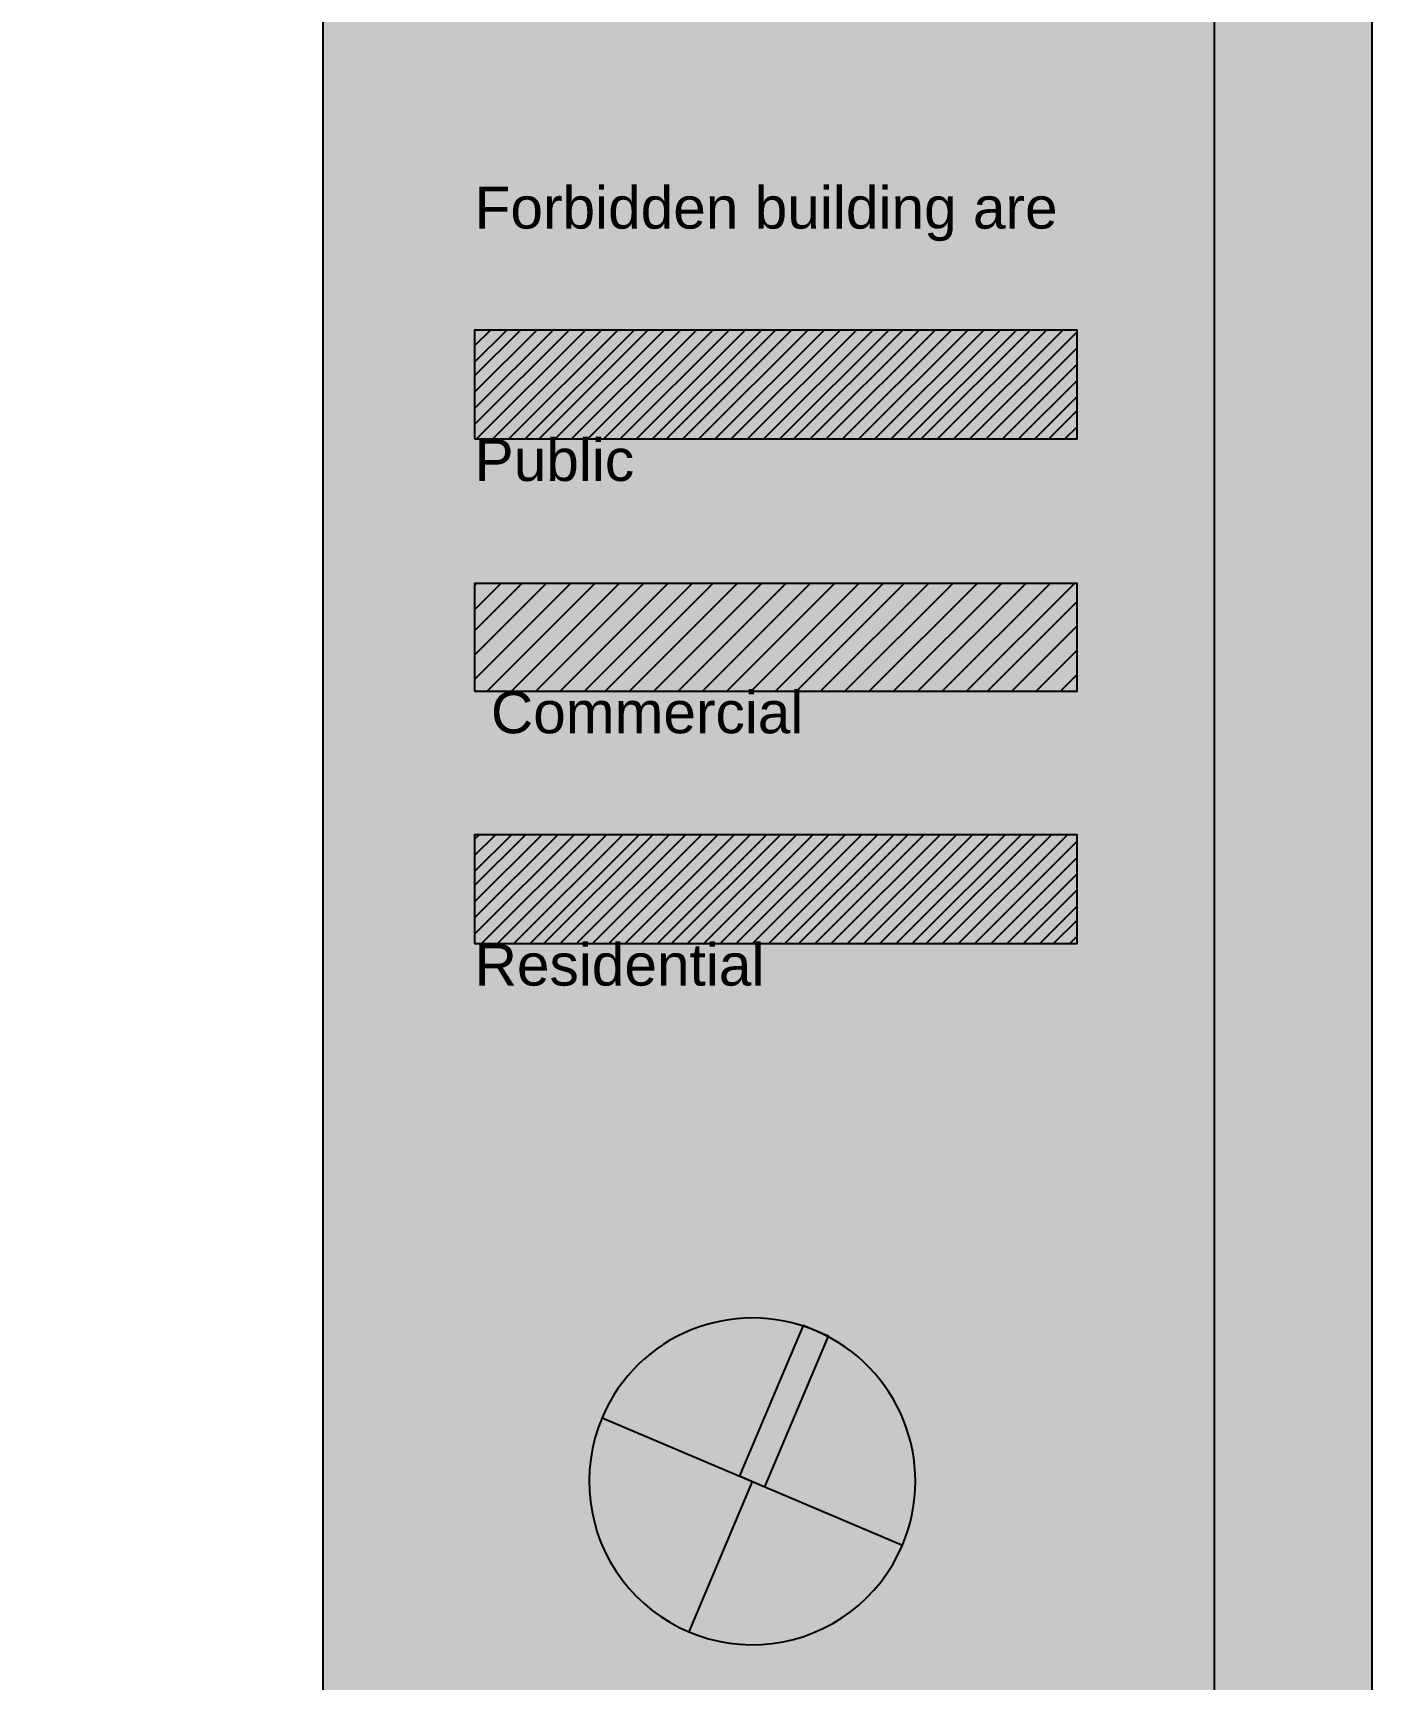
# Model space of a CAD drawing. Header units: metres. Extents: x 183920 to 188551, y 20757 to 23715.
# Drawn here: x 184543.1 to 184617.4, y 20828.3 to 20919.7 of the extents above; entities that cross this region are included whole.
import ezdxf

# ---------------------------------------------------------------- set-up
doc = ezdxf.new("R2010")
doc.units = ezdxf.units.M
for name, pattern in [('Commercial', [0]), ('Light Grey Page Line', [0]), ('Page Lines', [0]), ('Public', [0]), ('Residential', [0]), ('Style Grey Hatch  Line', [0])]:
    doc.linetypes.add(name, pattern=pattern)
doc.layers.add('Imported blocks_1', color=7, linetype='Continuous', true_color=0xc57dd9)
doc.layers.add('Title blocks & Legend', color=7, linetype='Continuous', true_color=0xf890f8)
doc.styles.add('Style_5', font='', dxfattribs={"height": 4.2})
doc.styles.get('Style_5').set_extended_font_data('arial')
pattern_1 = [(45, (0, 0), (-3.535533905932737, 3.535533905932738), []), (45, (0.8999999999999999, 0), (-3.535533905932737, 3.535533905932738), []), (45, (1.8, 0), (-3.535533905932737, 3.535533905932738), []), (45, (2.7, 0), (-3.535533905932737, 3.535533905932738), []), (45, (3.6, 0), (-3.535533905932737, 3.535533905932738), []), (45, (4.5, 0), (-3.535533905932737, 3.535533905932738), []), (45, (5.4, 0), (-3.535533905932737, 3.535533905932738), []), (45, (6.3, 0), (-3.535533905932737, 3.535533905932738), [])]

# ---------------------------------------------------------------- blocks, each defined once
blk = doc.blocks.new('ScaledText_17')
at = {"layer": 'Title blocks & Legend', "insert": (185691.7441220085, 20079.06975461499), "char_height": 4.2, "width": 68.46538461538461, "attachment_point": 1, "style": 'Style_5'}
blk.add_mtext('Forbidden building are', dxfattribs=at)
blk = doc.blocks.new('ScaledText_22')
at = {"layer": 'Title blocks & Legend', "insert": (185691.7441220084, 20079.06975461499), "char_height": 4.2, "width": 100.959999763976, "attachment_point": 1, "style": 'Style_5'}
blk.add_mtext('Residential', dxfattribs=at)
blk = doc.blocks.new('A3  Title block minimal vertical')
at = {"layer": 'Imported blocks_1', "transparency": 33554483}
for points in [[(-0.2099314073314251, -0.1483019521171113), (-0.2005320687812578, -0.1390564406268284), (-0.2005320687812578, 0.1399498981545296), (0.1550605809780995, 0.1399498981545296), (0.1550605809780995, -0.1390564406268284), (-0.2005320687812578, -0.1390564406268284), (-0.2099314073314251, -0.1483019521171113), (0.2099314073314676, -0.1483019521171113), (0.2099314073314676, 0.1483019521171195), (-0.2099314073314251, 0.1483019521171195), (-0.2099314073314251, -0.1483019521171113)], [(0.180620286116124, -0.06146878940172724), (0.1815376347730086, -0.05930185374886622), (0.1819974989308505, -0.05949653224196715), (0.1821822954928767, -0.06129198126765741), (0.1827987791904129, -0.0598357405094971), (0.1830914200181305, -0.05995962682328857), (0.1821740715158963, -0.06212656211083859), (0.1818814305181397, -0.06200267572506291), (0.1816532951524526, -0.05984379838796855), (0.1809129289012087, -0.06159267109188005), (0.180620286116124, -0.06146878940172724)], [(0.176849900335257, -0.07067501146359047), (0.1781794616563782, -0.0712378667982959), (0.1815048096019954, -0.06338282175359325), (0.1801752482808742, -0.06281996641888782), (0.176849900335257, -0.07067501146359047)]]:
    blk.add_hatch(color=256, dxfattribs=at).paths.add_polyline_path(points, flags=0)
at = {"layer": 'Imported blocks_1', "linetype": 'Page Lines'}
blk.add_lwpolyline([(-0.2099314073314248, -0.1483019521171226), (0.2099314073314677, -0.1483019521171226), (0.2099314073314677, 0.1483019521171085), (-0.2099314073314248, 0.1483019521171085), (-0.2099314073314248, -0.1483019521171226)], close=True, dxfattribs=at)
at = {"layer": 'Imported blocks_1', "linetype": 'Light Grey Page Line'}
blk.add_lwpolyline([(-0.2005320687812571, -0.1390564406268426), (0.2016915466515925, -0.1390564406268426), (0.2016915466515925, 0.1399498981545153), (-0.2005320687812571, 0.1399498981545153), (-0.2005320687812571, -0.1390564406268426)], close=True, dxfattribs=at)
at = {"layer": 'Imported blocks_1', "linetype": 'Page Lines'}
for points in [[(0.1550605809780948, 0.1399498873225211), (0.1550605809780948, -0.1390564115214913)], [(0.1696640652904924, -0.06763296629800761), (0.1853741733023694, -0.07428366977652559)], [(0.1775191192964622, -0.07095831803726764), (0.1741937578623408, -0.07881339494414248)]]:
    blk.add_lwpolyline(points, dxfattribs=at)
blk.add_lwpolyline([(0.1853741690138136, -0.07428368252904301, 1), (0.1696640592010107, -0.06763297828812262, 1), (0.1853741690138136, -0.07428368252904301)], format="xyb", close=True, dxfattribs=at)
at = {"layer": 'Imported blocks_1', "linetype": 'Style Grey Hatch  Line'}
blk.add_lwpolyline([(0.176849900335257, -0.07067501146359047), (0.1781794616563782, -0.0712378667982959), (0.1815048096019954, -0.06338282175359325), (0.1801752482808742, -0.06281996641888782), (0.176849900335257, -0.07067501146359047)], close=True, dxfattribs=at)
blk = doc.blocks.new('ScaledText_68')
at = {"layer": 'Title blocks & Legend', "insert": (185691.7441220084, 20079.06975461499), "char_height": 4.2, "width": 100.959999763976, "attachment_point": 1, "style": 'Style_5'}
blk.add_mtext(' Commercial', dxfattribs=at)
blk = doc.blocks.new('ScaledText_103')
at = {"layer": 'Title blocks & Legend', "insert": (185691.7441220084, 20079.06975461499), "char_height": 4.2, "width": 100.959999763976, "attachment_point": 1, "style": 'Style_5'}
blk.add_mtext('Public', dxfattribs=at)

msp = doc.modelspace()

# ---------------------------------------------------------------- hatches: boundary and pattern name
at = {"layer": 'Title blocks & Legend', "transparency": 33554483}
msp.add_hatch(color=256, dxfattribs=at).paths.add_polyline_path([(184567.5832094575, 20911.15574164223), (184601.0237273537, 20911.15574164223), (184601.0237273537, 20917.20294045876), (184567.5832094575, 20917.20294045876), (184567.5832094575, 20911.15574164223)], flags=0)
at = {"layer": 'Title blocks & Legend'}
h = msp.add_hatch(dxfattribs=at)
h.set_pattern_fill('PATTERN_4', color=256, scale=10, style=0, pattern_type=2)
h.set_pattern_definition(pattern_1)
h.paths.add_polyline_path([(184567.5832096186, 20897.14979883496), (184601.0237275147, 20897.14979883496), (184601.0237275147, 20903.19699765147), (184567.5832096186, 20903.19699765147), (184567.5832096186, 20897.14979883496)], flags=0)
h = msp.add_hatch(dxfattribs=at)
h.set_pattern_fill('PATTERN_2', color=256, scale=15, style=0, pattern_type=2)
h.set_pattern_definition([(45, (0, 0), (-5.303300858899106, 5.303300858899107), []), (45, (1.35, 0), (-5.303300858899106, 5.303300858899107), []), (45, (2.7, 0), (-5.303300858899106, 5.303300858899107), []), (45, (4.050000000000001, 0), (-5.303300858899106, 5.303300858899107), []), (45, (5.399999999999999, 0), (-5.303300858899106, 5.303300858899107), []), (45, (6.75, 0), (-5.303300858899106, 5.303300858899107), []), (45, (8.100000000000001, 0), (-5.303300858899106, 5.303300858899107), []), (45, (9.45, 0), (-5.303300858899106, 5.303300858899107), [])])
h.paths.add_polyline_path([(184567.5832096186, 20883.14385602768), (184601.0237275147, 20883.14385602768), (184601.0237275147, 20889.12165007267), (184567.5832096186, 20889.12165007267), (184567.5832096186, 20883.14385602768)], flags=0)
h = msp.add_hatch(dxfattribs=at)
h.set_pattern_fill('PATTERN_3', color=256, scale=10, style=0, pattern_type=2)
h.set_pattern_definition(pattern_1)
h.paths.add_polyline_path([(184567.5832094575, 20869.13791322045), (184601.0237273537, 20869.13791322045), (184601.0237273537, 20875.18511203699), (184567.5832094575, 20875.18511203699), (184567.5832094575, 20869.13791322045)], flags=0)

# ---------------------------------------------------------------- linework, layer by layer
at = {"layer": 'Title blocks & Legend', "linetype": 'Public'}
msp.add_lwpolyline([(184567.5832096186, 20897.14979883496), (184601.0237275147, 20897.14979883496), (184601.0237275147, 20903.19699765147), (184567.5832096186, 20903.19699765147), (184567.5832096186, 20897.14979883496)], close=True, dxfattribs=at)
at = {"layer": 'Title blocks & Legend', "linetype": 'Commercial'}
msp.add_lwpolyline([(184567.5832096186, 20883.14385602768), (184601.0237275147, 20883.14385602768), (184601.0237275147, 20889.12165007267), (184567.5832096186, 20889.12165007267), (184567.5832096186, 20883.14385602768)], close=True, dxfattribs=at)
at = {"layer": 'Title blocks & Legend', "linetype": 'Residential'}
msp.add_lwpolyline([(184567.5832094575, 20869.13791322045), (184601.0237273537, 20869.13791322045), (184601.0237273537, 20875.18511203699), (184567.5832094575, 20875.18511203699), (184567.5832094575, 20869.13791322045)], close=True, dxfattribs=at)

# ---------------------------------------------------------------- block references
at = {"layer": 'Title blocks & Legend'}
for name, p, xscale, yscale in [('A3  Title block minimal vertical', (184394.6269211648, 20914.71938219974), 1061.084303660721, 1062.975773071686), ('ScaledText_17', (81675.64147813221, 9785.327220066674), 0.5541007879359146, 0.5541007879359146), ('ScaledText_103', (81675.64147817754, 9771.321011211097), 0.5541007879356705, 0.5541007879359146), ('ScaledText_68', (81675.64147817754, 9757.31480235552), 0.5541007879356705, 0.5541007879359146), ('ScaledText_22', (81675.64147817754, 9743.308593499947), 0.5541007879356705, 0.5541007879359146)]:
    msp.add_blockref(name, p, dxfattribs=dict(at, xscale=xscale, yscale=yscale))

doc.saveas('drawing.dxf')
